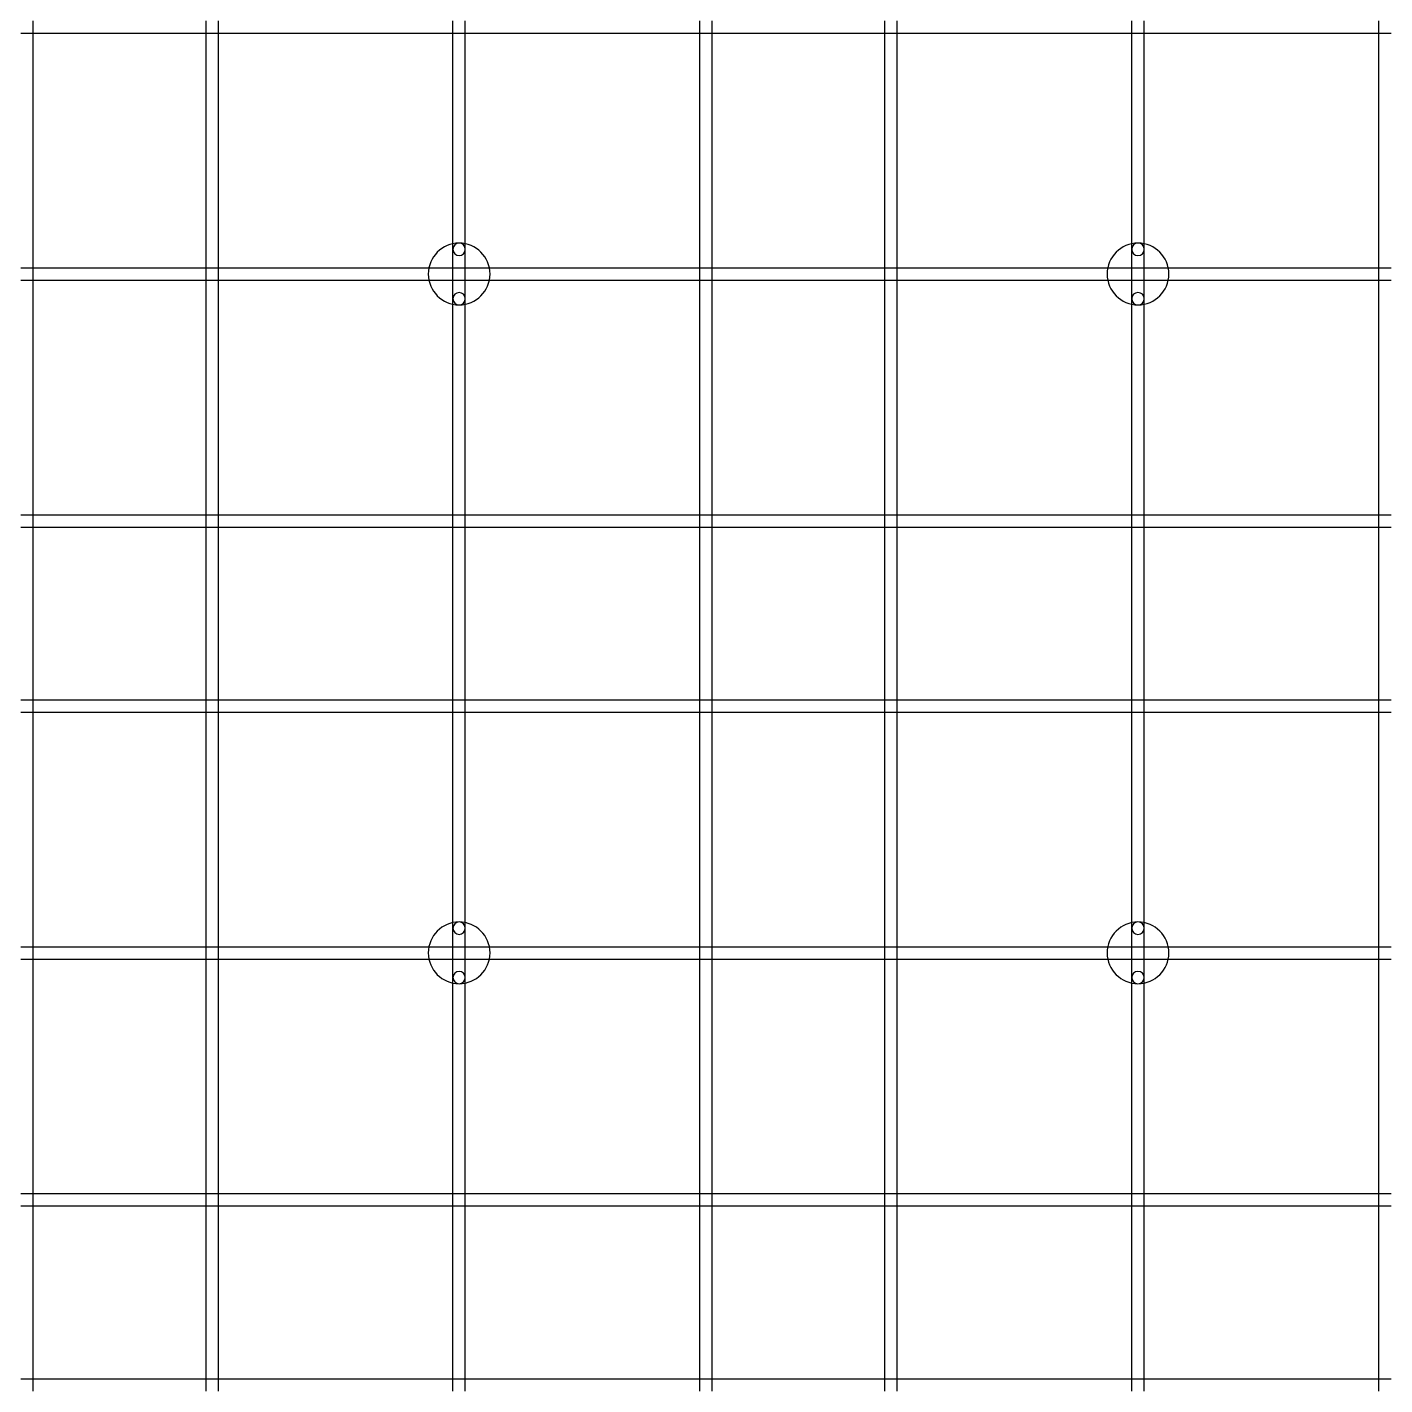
# Model space of a CAD drawing. Header units: millimetres. Extents: x 0 to 500, y 0 to 500.
# Drawn here: x 132.5 to 242.5, y 132.5 to 242.5 of the extents above; entities that cross this region are included whole.
import ezdxf

# ---------------------------------------------------------------- set-up
doc = ezdxf.new("R2010")
doc.units = ezdxf.units.MM
doc.layers.add('MDF_Model', color=7, linetype='CONTINUOUS')

msp = doc.modelspace()

# ---------------------------------------------------------------- linework, layer by layer
at = {"layer": 'MDF_Model'}
for p, q in [((133, 242, 1), (133, 243, 1)), ((133, 242, 1), (133, 243, 1)), ((147, 242, 1), (147, 243, 1)), ((147, 242, 1), (147, 243, 1)), ((148, 242, 1), (148, 243, 1)), ((148, 242, 1), (148, 243, 1)), ((167, 242, 1), (167, 243, 1)), ((167, 242, 1), (167, 243, 1)), ((168, 242, 1), (168, 243, 1)), ((168, 242, 1), (168, 243, 1)), ((187, 242, 1), (187, 243, 1)), ((187, 242, 1), (187, 243, 1)), ((188, 242, 1), (188, 243, 1)), ((188, 242, 1), (188, 243, 1)), ((202, 242, 1), (202, 243, 1)), ((202, 242, 1), (202, 243, 1)), ((203, 242, 1), (203, 243, 1)), ((203, 242, 1), (203, 243, 1)), ((222, 242, 1), (222, 243, 1)), ((222, 242, 1), (222, 243, 1)), ((223, 242, 1), (223, 243, 1)), ((223, 242, 1), (223, 243, 1)), ((242, 242, 1), (242, 243, 1)), ((242, 242, 1), (242, 243, 1)), ((132, 242, 1), (133, 242, 1)), ((132, 242, 1), (133, 242, 1)), ((133, 223, 1), (133, 242, 1)), ((133, 242, 1), (147, 242, 1)), ((133, 223, 1), (133, 242, 1)), ((133, 242), (133, 242, 1)), ((133, 223), (133, 242)), ((133, 242), (147, 242)), ((133, 242, 1), (147, 242, 1)), ((133, 242), (133, 242, 1)), ((133, 242), (147, 242)), ((133, 223), (133, 242)), ((147, 242, 1), (148, 242, 1)), ((147, 223, 1), (147, 242, 1)), ((147, 242, 1), (148, 242, 1)), ((147, 242), (147, 242, 1)), ((147, 223, 1), (147, 242, 1)), ((147, 242), (147, 242, 1)), ((147, 223), (147, 242)), ((147, 223), (147, 242)), ((148, 242), (167, 242)), ((148, 223), (148, 242)), ((148, 242), (167, 242)), ((148, 242, 1), (167, 242, 1)), ((148, 242), (148, 242, 1)), ((148, 242, 1), (167, 242, 1)), ((148, 223, 1), (148, 242, 1)), ((148, 242), (148, 242, 1)), ((148, 223), (148, 242)), ((148, 223, 1), (148, 242, 1)), ((167, 224.5, 1), (167, 242, 1)), ((167, 242, 1), (168, 242, 1)), ((167, 224.5, 1), (167, 242, 1)), ((167, 242), (167, 242, 1)), ((167, 224.5), (167, 242)), ((167, 242, 1), (168, 242, 1)), ((167, 224.5), (167, 242)), ((167, 242), (167, 242, 1)), ((168, 224.5, 1), (168, 242, 1)), ((168, 224.5, 1), (168, 242, 1)), ((168, 242), (168, 242, 1)), ((168, 224.5), (168, 242)), ((168, 242), (187, 242)), ((168, 224.5), (168, 242)), ((168, 242, 1), (187, 242, 1)), ((168, 242), (187, 242)), ((168, 242, 1), (187, 242, 1)), ((168, 242), (168, 242, 1)), ((187, 223), (187, 242)), ((187, 242), (187, 242, 1)), ((187, 223, 1), (187, 242, 1)), ((187, 242), (187, 242, 1)), ((187, 223), (187, 242)), ((187, 242, 1), (188, 242, 1)), ((187, 223, 1), (187, 242, 1)), ((187, 242, 1), (188, 242, 1)), ((188, 223, 1), (188, 242, 1)), ((188, 242, 1), (202, 242, 1)), ((188, 223, 1), (188, 242, 1)), ((188, 242), (188, 242, 1)), ((188, 223), (188, 242)), ((188, 242), (202, 242)), ((188, 242, 1), (202, 242, 1)), ((188, 242), (188, 242, 1)), ((188, 242), (202, 242)), ((188, 223), (188, 242)), ((202, 242, 1), (203, 242, 1)), ((202, 223, 1), (202, 242, 1)), ((202, 242, 1), (203, 242, 1)), ((202, 242), (202, 242, 1)), ((202, 223, 1), (202, 242, 1)), ((202, 242), (202, 242, 1)), ((202, 223), (202, 242)), ((202, 223), (202, 242)), ((203, 242), (222, 242)), ((203, 223), (203, 242)), ((203, 242), (222, 242)), ((203, 242, 1), (222, 242, 1)), ((203, 242), (203, 242, 1)), ((203, 242, 1), (222, 242, 1)), ((203, 223, 1), (203, 242, 1)), ((203, 242), (203, 242, 1)), ((203, 223), (203, 242)), ((203, 223, 1), (203, 242, 1)), ((222, 224.5, 1), (222, 242, 1)), ((222, 242, 1), (223, 242, 1)), ((222, 224.5, 1), (222, 242, 1)), ((222, 242), (222, 242, 1)), ((222, 224.5), (222, 242)), ((222, 242, 1), (223, 242, 1)), ((222, 224.5), (222, 242)), ((222, 242), (222, 242, 1)), ((223, 224.5, 1), (223, 242, 1)), ((223, 224.5, 1), (223, 242, 1)), ((223, 242), (223, 242, 1)), ((223, 224.5), (223, 242)), ((223, 242), (242, 242)), ((223, 224.5), (223, 242)), ((223, 242, 1), (242, 242, 1)), ((223, 242), (242, 242)), ((223, 242, 1), (242, 242, 1)), ((223, 242), (223, 242, 1)), ((242, 242, 1), (243, 242, 1)), ((242, 223), (242, 242)), ((242, 242), (242, 242, 1)), ((242, 223, 1), (242, 242, 1)), ((242, 242, 1), (243, 242, 1)), ((242, 223, 1), (242, 242, 1)), ((242, 242), (242, 242, 1)), ((242, 223), (242, 242)), ((167, 223, 1), (167, 224.5, 1)), ((167, 223, 1), (167, 224.5, 1)), ((167, 224.5), (167, 224.5, 1)), ((167, 223), (167, 224.5)), ((167, 224.5), (167, 224.5, 1)), ((167, 223), (167, 224.5)), ((167.5, 225, 3), (167.5, 225, 6)), ((167.5, 225, 3), (167.5, 225, 6)), ((168, 224.5, 1), (168, 224.5, 3)), ((168, 224.5, 1), (168, 224.5, 3)), ((168, 223, 1), (168, 224.5, 1)), ((168, 223, 1), (168, 224.5, 1)), ((168, 224.5), (168, 224.5, 1)), ((168, 223), (168, 224.5)), ((168, 224.5), (168, 224.5, 1)), ((168, 223), (168, 224.5)), ((222, 223, 1), (222, 224.5, 1)), ((222, 223, 1), (222, 224.5, 1)), ((222, 224.5), (222, 224.5, 1)), ((222, 223), (222, 224.5)), ((222, 224.5), (222, 224.5, 1)), ((222, 223), (222, 224.5)), ((222.5, 225, 3), (222.5, 225, 6)), ((222.5, 225, 3), (222.5, 225, 6)), ((223, 224.5, 1), (223, 224.5, 3)), ((223, 224.5, 1), (223, 224.5, 3)), ((223, 223, 1), (223, 224.5, 1)), ((223, 223, 1), (223, 224.5, 1)), ((223, 224.5), (223, 224.5, 1)), ((223, 223), (223, 224.5)), ((223, 224.5), (223, 224.5, 1)), ((223, 223), (223, 224.5)), ((132, 223, 1), (133, 223, 1)), ((132, 223, 1), (133, 223, 1)), ((133, 222, 1), (133, 223, 1)), ((133, 223, 1), (147, 223, 1)), ((133, 222, 1), (133, 223, 1)), ((133, 223), (133, 223, 1)), ((133, 223), (147, 223)), ((133, 223, 1), (147, 223, 1)), ((133, 223), (133, 223, 1)), ((133, 223), (147, 223)), ((147, 222, 1), (147, 223, 1)), ((147, 223, 1), (148, 223, 1)), ((147, 222, 1), (147, 223, 1)), ((147, 223, 1), (148, 223, 1)), ((147, 223), (147, 223, 1)), ((147, 223), (147, 223, 1)), ((148, 223, 1), (167, 223, 1)), ((148, 222, 1), (148, 223, 1)), ((148, 223), (167, 223)), ((148, 223), (167, 223)), ((148, 223, 1), (167, 223, 1)), ((148, 223), (148, 223, 1)), ((148, 222, 1), (148, 223, 1)), ((148, 223), (148, 223, 1)), ((167, 223, 1), (168, 223, 1)), ((167, 222, 1), (167, 223, 1)), ((167, 223, 1), (168, 223, 1)), ((167, 223), (167, 223, 1)), ((167, 222, 1), (167, 223, 1)), ((167, 223), (167, 223, 1)), ((168, 222, 1), (168, 223, 1)), ((168, 223), (168, 223, 1)), ((168, 223, 1), (187, 223, 1)), ((168, 222, 1), (168, 223, 1)), ((168, 223), (187, 223)), ((168, 223), (187, 223)), ((168, 223, 1), (187, 223, 1)), ((168, 223), (168, 223, 1)), ((170, 222.5, 3), (170, 222.5, 6)), ((170, 222.5, 3), (170, 222.5, 6)), ((187, 222, 1), (187, 223, 1)), ((187, 223), (187, 223, 1)), ((187, 222, 1), (187, 223, 1)), ((187, 223, 1), (188, 223, 1)), ((187, 223), (187, 223, 1)), ((187, 223, 1), (188, 223, 1)), ((188, 222, 1), (188, 223, 1)), ((188, 223, 1), (202, 223, 1)), ((188, 222, 1), (188, 223, 1)), ((188, 223), (188, 223, 1)), ((188, 223), (202, 223)), ((188, 223, 1), (202, 223, 1)), ((188, 223), (188, 223, 1)), ((188, 223), (202, 223)), ((202, 222, 1), (202, 223, 1)), ((202, 223, 1), (203, 223, 1)), ((202, 222, 1), (202, 223, 1)), ((202, 223, 1), (203, 223, 1)), ((202, 223), (202, 223, 1)), ((202, 223), (202, 223, 1)), ((203, 223, 1), (222, 223, 1)), ((203, 222, 1), (203, 223, 1)), ((203, 223), (222, 223)), ((203, 223), (222, 223)), ((203, 223, 1), (222, 223, 1)), ((203, 223), (203, 223, 1)), ((203, 222, 1), (203, 223, 1)), ((203, 223), (203, 223, 1)), ((222, 223, 1), (223, 223, 1)), ((222, 222, 1), (222, 223, 1)), ((222, 223, 1), (223, 223, 1)), ((222, 223), (222, 223, 1)), ((222, 222, 1), (222, 223, 1)), ((222, 223), (222, 223, 1)), ((223, 222, 1), (223, 223, 1)), ((223, 223), (223, 223, 1)), ((223, 223, 1), (242, 223, 1)), ((223, 222, 1), (223, 223, 1)), ((223, 223), (242, 223)), ((223, 223), (242, 223)), ((223, 223, 1), (242, 223, 1)), ((223, 223), (223, 223, 1)), ((225, 222.5, 3), (225, 222.5, 6)), ((225, 222.5, 3), (225, 222.5, 6)), ((242, 222, 1), (242, 223, 1)), ((242, 223), (242, 223, 1)), ((242, 223, 1), (243, 223, 1)), ((242, 222, 1), (242, 223, 1)), ((242, 223, 1), (243, 223, 1)), ((242, 223), (242, 223, 1)), ((132, 222, 1), (133, 222, 1)), ((132, 222, 1), (133, 222, 1)), ((133, 203, 1), (133, 222, 1)), ((133, 222, 1), (147, 222, 1)), ((133, 203, 1), (133, 222, 1)), ((133, 222), (133, 222, 1)), ((133, 203), (133, 222)), ((133, 222), (147, 222)), ((133, 222, 1), (147, 222, 1)), ((133, 222), (133, 222, 1)), ((133, 222), (147, 222)), ((133, 203), (133, 222)), ((147, 222, 1), (148, 222, 1)), ((147, 203, 1), (147, 222, 1)), ((147, 222, 1), (148, 222, 1)), ((147, 222), (147, 222, 1)), ((147, 203, 1), (147, 222, 1)), ((147, 222), (147, 222, 1)), ((147, 203), (147, 222)), ((147, 203), (147, 222)), ((148, 222), (167, 222)), ((148, 203), (148, 222)), ((148, 222), (167, 222)), ((148, 222, 1), (167, 222, 1)), ((148, 222), (148, 222, 1)), ((148, 222, 1), (167, 222, 1)), ((148, 203, 1), (148, 222, 1)), ((148, 222), (148, 222, 1)), ((148, 203), (148, 222)), ((148, 203, 1), (148, 222, 1)), ((167, 220.5, 1), (167, 222, 1)), ((167, 222, 1), (168, 222, 1)), ((167, 220.5, 1), (167, 222, 1)), ((167, 222), (167, 222, 1)), ((167, 220.5), (167, 222)), ((167, 222, 1), (168, 222, 1)), ((167, 220.5), (167, 222)), ((167, 222), (167, 222, 1)), ((168, 220.5, 1), (168, 222, 1)), ((168, 220.5, 1), (168, 222, 1)), ((168, 222), (168, 222, 1)), ((168, 220.5), (168, 222)), ((168, 222), (187, 222)), ((168, 220.5), (168, 222)), ((168, 222, 1), (187, 222, 1)), ((168, 222), (187, 222)), ((168, 222, 1), (187, 222, 1)), ((168, 222), (168, 222, 1)), ((187, 203), (187, 222)), ((187, 222), (187, 222, 1)), ((187, 203, 1), (187, 222, 1)), ((187, 222), (187, 222, 1)), ((187, 203), (187, 222)), ((187, 222, 1), (188, 222, 1)), ((187, 203, 1), (187, 222, 1)), ((187, 222, 1), (188, 222, 1)), ((188, 203, 1), (188, 222, 1)), ((188, 222, 1), (202, 222, 1)), ((188, 203, 1), (188, 222, 1)), ((188, 222), (188, 222, 1)), ((188, 203), (188, 222)), ((188, 222), (202, 222)), ((188, 222, 1), (202, 222, 1)), ((188, 222), (188, 222, 1)), ((188, 222), (202, 222)), ((188, 203), (188, 222)), ((202, 222, 1), (203, 222, 1)), ((202, 203, 1), (202, 222, 1)), ((202, 222, 1), (203, 222, 1)), ((202, 222), (202, 222, 1)), ((202, 203, 1), (202, 222, 1)), ((202, 222), (202, 222, 1)), ((202, 203), (202, 222)), ((202, 203), (202, 222)), ((203, 222), (222, 222)), ((203, 203), (203, 222)), ((203, 222), (222, 222)), ((203, 222, 1), (222, 222, 1)), ((203, 222), (203, 222, 1)), ((203, 222, 1), (222, 222, 1)), ((203, 203, 1), (203, 222, 1)), ((203, 222), (203, 222, 1)), ((203, 203), (203, 222)), ((203, 203, 1), (203, 222, 1)), ((222, 220.5, 1), (222, 222, 1)), ((222, 222, 1), (223, 222, 1)), ((222, 220.5, 1), (222, 222, 1)), ((222, 222), (222, 222, 1)), ((222, 220.5), (222, 222)), ((222, 222, 1), (223, 222, 1)), ((222, 220.5), (222, 222)), ((222, 222), (222, 222, 1)), ((223, 220.5, 1), (223, 222, 1)), ((223, 220.5, 1), (223, 222, 1)), ((223, 222), (223, 222, 1)), ((223, 220.5), (223, 222)), ((223, 222), (242, 222)), ((223, 220.5), (223, 222)), ((223, 222, 1), (242, 222, 1)), ((223, 222), (242, 222)), ((223, 222, 1), (242, 222, 1)), ((223, 222), (223, 222, 1)), ((242, 203), (242, 222)), ((242, 222), (242, 222, 1)), ((242, 203, 1), (242, 222, 1)), ((242, 222), (242, 222, 1)), ((242, 203), (242, 222)), ((242, 222, 1), (243, 222, 1)), ((242, 203, 1), (242, 222, 1)), ((242, 222, 1), (243, 222, 1)), ((167, 203, 1), (167, 220.5, 1)), ((167, 203, 1), (167, 220.5, 1)), ((167, 220.5), (167, 220.5, 1)), ((167, 203), (167, 220.5)), ((167, 220.5), (167, 220.5, 1)), ((167, 203), (167, 220.5)), ((168, 220.5, 1), (168, 220.5, 3)), ((168, 220.5, 1), (168, 220.5, 3)), ((168, 203, 1), (168, 220.5, 1)), ((168, 203, 1), (168, 220.5, 1)), ((168, 220.5), (168, 220.5, 1)), ((168, 203), (168, 220.5)), ((168, 220.5), (168, 220.5, 1)), ((168, 203), (168, 220.5)), ((222, 203, 1), (222, 220.5, 1)), ((222, 203, 1), (222, 220.5, 1)), ((222, 220.5), (222, 220.5, 1)), ((222, 203), (222, 220.5)), ((222, 220.5), (222, 220.5, 1)), ((222, 203), (222, 220.5)), ((223, 220.5, 1), (223, 220.5, 3)), ((223, 220.5, 1), (223, 220.5, 3)), ((223, 203, 1), (223, 220.5, 1)), ((223, 203, 1), (223, 220.5, 1)), ((223, 220.5), (223, 220.5, 1)), ((223, 203), (223, 220.5)), ((223, 220.5), (223, 220.5, 1)), ((223, 203), (223, 220.5)), ((167.5, 220, 3), (167.5, 220, 6)), ((167.5, 220, 3), (167.5, 220, 6)), ((222.5, 220, 3), (222.5, 220, 6)), ((222.5, 220, 3), (222.5, 220, 6)), ((132, 203, 1), (133, 203, 1)), ((132, 203, 1), (133, 203, 1)), ((133, 202, 1), (133, 203, 1)), ((133, 203, 1), (147, 203, 1)), ((133, 202, 1), (133, 203, 1)), ((133, 203), (133, 203, 1)), ((133, 203), (147, 203)), ((133, 203, 1), (147, 203, 1)), ((133, 203), (133, 203, 1)), ((133, 203), (147, 203)), ((147, 202, 1), (147, 203, 1)), ((147, 203, 1), (148, 203, 1)), ((147, 202, 1), (147, 203, 1)), ((147, 203, 1), (148, 203, 1)), ((147, 203), (147, 203, 1)), ((147, 203), (147, 203, 1)), ((148, 203), (167, 203)), ((148, 203), (167, 203)), ((148, 203, 1), (167, 203, 1)), ((148, 203), (148, 203, 1)), ((148, 203, 1), (167, 203, 1)), ((148, 202, 1), (148, 203, 1)), ((148, 203), (148, 203, 1)), ((148, 202, 1), (148, 203, 1)), ((167, 203, 1), (168, 203, 1)), ((167, 203), (167, 203, 1)), ((167, 202, 1), (167, 203, 1)), ((167, 203, 1), (168, 203, 1)), ((167, 203), (167, 203, 1)), ((167, 202, 1), (167, 203, 1)), ((168, 203), (168, 203, 1)), ((168, 202, 1), (168, 203, 1)), ((168, 203), (187, 203)), ((168, 203), (187, 203)), ((168, 203, 1), (187, 203, 1)), ((168, 203), (168, 203, 1)), ((168, 203, 1), (187, 203, 1)), ((168, 202, 1), (168, 203, 1)), ((187, 203), (187, 203, 1)), ((187, 202, 1), (187, 203, 1)), ((187, 203), (187, 203, 1)), ((187, 202, 1), (187, 203, 1)), ((187, 203, 1), (188, 203, 1)), ((187, 203, 1), (188, 203, 1)), ((188, 202, 1), (188, 203, 1)), ((188, 203, 1), (202, 203, 1)), ((188, 202, 1), (188, 203, 1)), ((188, 203), (188, 203, 1)), ((188, 203), (202, 203)), ((188, 203, 1), (202, 203, 1)), ((188, 203), (188, 203, 1)), ((188, 203), (202, 203)), ((202, 202, 1), (202, 203, 1)), ((202, 203, 1), (203, 203, 1)), ((202, 202, 1), (202, 203, 1)), ((202, 203, 1), (203, 203, 1)), ((202, 203), (202, 203, 1)), ((202, 203), (202, 203, 1)), ((203, 203), (222, 203)), ((203, 203), (222, 203)), ((203, 203, 1), (222, 203, 1)), ((203, 203), (203, 203, 1)), ((203, 203, 1), (222, 203, 1)), ((203, 202, 1), (203, 203, 1)), ((203, 203), (203, 203, 1)), ((203, 202, 1), (203, 203, 1)), ((222, 203, 1), (223, 203, 1)), ((222, 203), (222, 203, 1)), ((222, 202, 1), (222, 203, 1)), ((222, 203, 1), (223, 203, 1)), ((222, 203), (222, 203, 1)), ((222, 202, 1), (222, 203, 1)), ((223, 203), (223, 203, 1)), ((223, 202, 1), (223, 203, 1)), ((223, 203), (242, 203)), ((223, 203), (242, 203)), ((223, 203, 1), (242, 203, 1)), ((223, 203), (223, 203, 1)), ((223, 203, 1), (242, 203, 1)), ((223, 202, 1), (223, 203, 1)), ((242, 203), (242, 203, 1)), ((242, 202, 1), (242, 203, 1)), ((242, 203), (242, 203, 1)), ((242, 202, 1), (242, 203, 1)), ((242, 203, 1), (243, 203, 1)), ((242, 203, 1), (243, 203, 1)), ((132, 202, 1), (133, 202, 1)), ((132, 202, 1), (133, 202, 1)), ((133, 188, 1), (133, 202, 1)), ((133, 202, 1), (147, 202, 1)), ((133, 188, 1), (133, 202, 1)), ((133, 202), (133, 202, 1)), ((133, 188), (133, 202)), ((133, 202), (147, 202)), ((133, 202, 1), (147, 202, 1)), ((133, 202), (133, 202, 1)), ((133, 202), (147, 202)), ((133, 188), (133, 202)), ((147, 202, 1), (148, 202, 1)), ((147, 188, 1), (147, 202, 1)), ((147, 202, 1), (148, 202, 1)), ((147, 202), (147, 202, 1)), ((147, 188, 1), (147, 202, 1)), ((147, 202), (147, 202, 1)), ((147, 188), (147, 202)), ((147, 188), (147, 202)), ((148, 202, 1), (167, 202, 1)), ((148, 202), (167, 202)), ((148, 202, 1), (167, 202, 1)), ((148, 202), (148, 202, 1)), ((148, 202), (167, 202)), ((148, 188), (148, 202)), ((148, 188, 1), (148, 202, 1)), ((148, 202), (148, 202, 1)), ((148, 188), (148, 202)), ((148, 188, 1), (148, 202, 1)), ((167, 202, 1), (168, 202, 1)), ((167, 188, 1), (167, 202, 1)), ((167, 202, 1), (168, 202, 1)), ((167, 188, 1), (167, 202, 1)), ((167, 202), (167, 202, 1)), ((167, 188), (167, 202)), ((167, 202), (167, 202, 1)), ((167, 188), (167, 202)), ((168, 188, 1), (168, 202, 1)), ((168, 202, 1), (187, 202, 1)), ((168, 188, 1), (168, 202, 1)), ((168, 202), (168, 202, 1)), ((168, 188), (168, 202)), ((168, 202), (187, 202)), ((168, 202, 1), (187, 202, 1)), ((168, 202), (168, 202, 1)), ((168, 188), (168, 202)), ((168, 202), (187, 202)), ((187, 202, 1), (188, 202, 1)), ((187, 202), (187, 202, 1)), ((187, 188), (187, 202)), ((187, 188, 1), (187, 202, 1)), ((187, 202), (187, 202, 1)), ((187, 188), (187, 202)), ((187, 188, 1), (187, 202, 1)), ((187, 202, 1), (188, 202, 1)), ((188, 188, 1), (188, 202, 1)), ((188, 202, 1), (202, 202, 1)), ((188, 188, 1), (188, 202, 1)), ((188, 202), (188, 202, 1)), ((188, 188), (188, 202)), ((188, 202), (202, 202)), ((188, 202, 1), (202, 202, 1)), ((188, 202), (188, 202, 1)), ((188, 202), (202, 202)), ((188, 188), (188, 202)), ((202, 202, 1), (203, 202, 1)), ((202, 188, 1), (202, 202, 1)), ((202, 202, 1), (203, 202, 1)), ((202, 188, 1), (202, 202, 1)), ((202, 202), (202, 202, 1)), ((202, 188), (202, 202)), ((202, 202), (202, 202, 1)), ((202, 188), (202, 202)), ((203, 202, 1), (222, 202, 1)), ((203, 202), (222, 202)), ((203, 202, 1), (222, 202, 1)), ((203, 202), (203, 202, 1)), ((203, 202), (222, 202)), ((203, 188), (203, 202)), ((203, 188, 1), (203, 202, 1)), ((203, 202), (203, 202, 1)), ((203, 188), (203, 202)), ((203, 188, 1), (203, 202, 1)), ((222, 202, 1), (223, 202, 1)), ((222, 188, 1), (222, 202, 1)), ((222, 202, 1), (223, 202, 1)), ((222, 188, 1), (222, 202, 1)), ((222, 202), (222, 202, 1)), ((222, 188), (222, 202)), ((222, 202), (222, 202, 1)), ((222, 188), (222, 202)), ((223, 188, 1), (223, 202, 1)), ((223, 202, 1), (242, 202, 1)), ((223, 188, 1), (223, 202, 1)), ((223, 202), (223, 202, 1)), ((223, 188), (223, 202)), ((223, 202), (242, 202)), ((223, 202, 1), (242, 202, 1)), ((223, 202), (223, 202, 1)), ((223, 188), (223, 202)), ((223, 202), (242, 202)), ((242, 202, 1), (243, 202, 1)), ((242, 202), (242, 202, 1)), ((242, 188), (242, 202)), ((242, 188, 1), (242, 202, 1)), ((242, 202), (242, 202, 1)), ((242, 188), (242, 202)), ((242, 188, 1), (242, 202, 1)), ((242, 202, 1), (243, 202, 1)), ((132, 188, 1), (133, 188, 1)), ((132, 188, 1), (133, 188, 1)), ((132, 187, 1), (133, 187, 1)), ((132, 187, 1), (133, 187, 1)), ((133, 187, 1), (133, 188, 1)), ((133, 188, 1), (147, 188, 1)), ((133, 187, 1), (133, 188, 1)), ((133, 188), (133, 188, 1)), ((133, 188), (147, 188)), ((133, 188, 1), (147, 188, 1)), ((133, 188), (133, 188, 1)), ((133, 188), (147, 188)), ((133, 168, 1), (133, 187, 1)), ((133, 187, 1), (147, 187, 1)), ((133, 168, 1), (133, 187, 1)), ((133, 187), (133, 187, 1)), ((133, 168), (133, 187)), ((133, 187), (147, 187)), ((133, 187, 1), (147, 187, 1)), ((133, 187), (133, 187, 1)), ((133, 187), (147, 187)), ((133, 168), (133, 187)), ((147, 187, 1), (147, 188, 1)), ((147, 188, 1), (148, 188, 1)), ((147, 187, 1), (147, 188, 1)), ((147, 188, 1), (148, 188, 1)), ((147, 188), (147, 188, 1)), ((147, 188), (147, 188, 1)), ((147, 187, 1), (148, 187, 1)), ((147, 168, 1), (147, 187, 1)), ((147, 187, 1), (148, 187, 1)), ((147, 187), (147, 187, 1)), ((147, 168, 1), (147, 187, 1)), ((147, 187), (147, 187, 1)), ((147, 168), (147, 187)), ((147, 168), (147, 187)), ((148, 188, 1), (167, 188, 1)), ((148, 187, 1), (148, 188, 1)), ((148, 188), (167, 188)), ((148, 188, 1), (167, 188, 1)), ((148, 188), (148, 188, 1)), ((148, 187, 1), (148, 188, 1)), ((148, 188), (167, 188)), ((148, 188), (148, 188, 1)), ((148, 187), (167, 187)), ((148, 168), (148, 187)), ((148, 187), (167, 187)), ((148, 187, 1), (167, 187, 1)), ((148, 187), (148, 187, 1)), ((148, 187, 1), (167, 187, 1)), ((148, 168, 1), (148, 187, 1)), ((148, 187), (148, 187, 1)), ((148, 168), (148, 187)), ((148, 168, 1), (148, 187, 1)), ((167, 187, 1), (167, 188, 1)), ((167, 188, 1), (168, 188, 1)), ((167, 187, 1), (167, 188, 1)), ((167, 188, 1), (168, 188, 1)), ((167, 188), (167, 188, 1)), ((167, 188), (167, 188, 1)), ((167, 169.5, 1), (167, 187, 1)), ((167, 187, 1), (168, 187, 1)), ((167, 169.5, 1), (167, 187, 1)), ((167, 187), (167, 187, 1)), ((167, 169.5), (167, 187)), ((167, 187, 1), (168, 187, 1)), ((167, 169.5), (167, 187)), ((167, 187), (167, 187, 1)), ((168, 187, 1), (168, 188, 1)), ((168, 188, 1), (187, 188, 1)), ((168, 187, 1), (168, 188, 1)), ((168, 188), (168, 188, 1)), ((168, 188), (187, 188)), ((168, 188, 1), (187, 188, 1)), ((168, 188), (168, 188, 1)), ((168, 188), (187, 188)), ((168, 169.5, 1), (168, 187, 1)), ((168, 169.5, 1), (168, 187, 1)), ((168, 187), (168, 187, 1)), ((168, 169.5), (168, 187)), ((168, 187), (187, 187)), ((168, 169.5), (168, 187)), ((168, 187, 1), (187, 187, 1)), ((168, 187), (187, 187)), ((168, 187, 1), (187, 187, 1)), ((168, 187), (168, 187, 1)), ((187, 187, 1), (187, 188, 1)), ((187, 188), (187, 188, 1)), ((187, 187, 1), (187, 188, 1)), ((187, 188, 1), (188, 188, 1)), ((187, 188), (187, 188, 1)), ((187, 188, 1), (188, 188, 1)), ((187, 168), (187, 187)), ((187, 187), (187, 187, 1)), ((187, 168, 1), (187, 187, 1)), ((187, 187), (187, 187, 1)), ((187, 168), (187, 187)), ((187, 187, 1), (188, 187, 1)), ((187, 168, 1), (187, 187, 1)), ((187, 187, 1), (188, 187, 1)), ((188, 187, 1), (188, 188, 1)), ((188, 188, 1), (202, 188, 1)), ((188, 187, 1), (188, 188, 1)), ((188, 188), (188, 188, 1)), ((188, 188), (202, 188)), ((188, 188, 1), (202, 188, 1)), ((188, 188), (188, 188, 1)), ((188, 188), (202, 188)), ((188, 168, 1), (188, 187, 1)), ((188, 187, 1), (202, 187, 1)), ((188, 168, 1), (188, 187, 1)), ((188, 187), (188, 187, 1)), ((188, 168), (188, 187)), ((188, 187), (202, 187)), ((188, 187, 1), (202, 187, 1)), ((188, 187), (188, 187, 1)), ((188, 187), (202, 187)), ((188, 168), (188, 187)), ((202, 187, 1), (202, 188, 1)), ((202, 188, 1), (203, 188, 1)), ((202, 187, 1), (202, 188, 1)), ((202, 188, 1), (203, 188, 1)), ((202, 188), (202, 188, 1)), ((202, 188), (202, 188, 1)), ((202, 187, 1), (203, 187, 1)), ((202, 168, 1), (202, 187, 1)), ((202, 187, 1), (203, 187, 1)), ((202, 187), (202, 187, 1)), ((202, 168, 1), (202, 187, 1)), ((202, 187), (202, 187, 1)), ((202, 168), (202, 187)), ((202, 168), (202, 187)), ((203, 188, 1), (222, 188, 1)), ((203, 187, 1), (203, 188, 1)), ((203, 188), (222, 188)), ((203, 188, 1), (222, 188, 1)), ((203, 188), (203, 188, 1)), ((203, 187, 1), (203, 188, 1)), ((203, 188), (222, 188)), ((203, 188), (203, 188, 1)), ((203, 187), (222, 187)), ((203, 168), (203, 187)), ((203, 187), (222, 187)), ((203, 187, 1), (222, 187, 1)), ((203, 187), (203, 187, 1)), ((203, 187, 1), (222, 187, 1)), ((203, 168, 1), (203, 187, 1)), ((203, 187), (203, 187, 1)), ((203, 168), (203, 187)), ((203, 168, 1), (203, 187, 1)), ((222, 187, 1), (222, 188, 1)), ((222, 188, 1), (223, 188, 1)), ((222, 187, 1), (222, 188, 1)), ((222, 188, 1), (223, 188, 1)), ((222, 188), (222, 188, 1)), ((222, 188), (222, 188, 1)), ((222, 169.5, 1), (222, 187, 1)), ((222, 187, 1), (223, 187, 1)), ((222, 169.5, 1), (222, 187, 1)), ((222, 187), (222, 187, 1)), ((222, 169.5), (222, 187)), ((222, 187, 1), (223, 187, 1)), ((222, 169.5), (222, 187)), ((222, 187), (222, 187, 1)), ((223, 187, 1), (223, 188, 1)), ((223, 188, 1), (242, 188, 1)), ((223, 187, 1), (223, 188, 1)), ((223, 188), (223, 188, 1)), ((223, 188), (242, 188)), ((223, 188, 1), (242, 188, 1)), ((223, 188), (223, 188, 1)), ((223, 188), (242, 188)), ((223, 169.5, 1), (223, 187, 1)), ((223, 169.5, 1), (223, 187, 1)), ((223, 187), (223, 187, 1)), ((223, 169.5), (223, 187)), ((223, 187), (242, 187)), ((223, 169.5), (223, 187)), ((223, 187, 1), (242, 187, 1)), ((223, 187), (242, 187)), ((223, 187, 1), (242, 187, 1)), ((223, 187), (223, 187, 1)), ((242, 187, 1), (242, 188, 1)), ((242, 188), (242, 188, 1)), ((242, 187, 1), (242, 188, 1)), ((242, 188, 1), (243, 188, 1)), ((242, 188), (242, 188, 1)), ((242, 188, 1), (243, 188, 1)), ((242, 168), (242, 187)), ((242, 187), (242, 187, 1)), ((242, 168, 1), (242, 187, 1)), ((242, 187), (242, 187, 1)), ((242, 168), (242, 187)), ((242, 187, 1), (243, 187, 1)), ((242, 168, 1), (242, 187, 1)), ((242, 187, 1), (243, 187, 1)), ((167, 168, 1), (167, 169.5, 1)), ((167, 168, 1), (167, 169.5, 1)), ((167, 169.5), (167, 169.5, 1)), ((167, 168), (167, 169.5)), ((167, 169.5), (167, 169.5, 1)), ((167, 168), (167, 169.5)), ((167.5, 170, 3), (167.5, 170, 6)), ((167.5, 170, 3), (167.5, 170, 6)), ((168, 169.5, 1), (168, 169.5, 3)), ((168, 169.5, 1), (168, 169.5, 3)), ((168, 168, 1), (168, 169.5, 1)), ((168, 168, 1), (168, 169.5, 1)), ((168, 169.5), (168, 169.5, 1)), ((168, 168), (168, 169.5)), ((168, 169.5), (168, 169.5, 1)), ((168, 168), (168, 169.5)), ((222, 168, 1), (222, 169.5, 1)), ((222, 168, 1), (222, 169.5, 1)), ((222, 169.5), (222, 169.5, 1)), ((222, 168), (222, 169.5)), ((222, 169.5), (222, 169.5, 1)), ((222, 168), (222, 169.5)), ((222.5, 170, 3), (222.5, 170, 6)), ((222.5, 170, 3), (222.5, 170, 6)), ((223, 169.5, 1), (223, 169.5, 3)), ((223, 169.5, 1), (223, 169.5, 3)), ((223, 168, 1), (223, 169.5, 1)), ((223, 168, 1), (223, 169.5, 1)), ((223, 169.5), (223, 169.5, 1)), ((223, 168), (223, 169.5)), ((223, 169.5), (223, 169.5, 1)), ((223, 168), (223, 169.5)), ((132, 168, 1), (133, 168, 1)), ((132, 168, 1), (133, 168, 1)), ((133, 167, 1), (133, 168, 1)), ((133, 168, 1), (147, 168, 1)), ((133, 167, 1), (133, 168, 1)), ((133, 168), (133, 168, 1)), ((133, 168), (147, 168)), ((133, 168, 1), (147, 168, 1)), ((133, 168), (133, 168, 1)), ((133, 168), (147, 168)), ((147, 167, 1), (147, 168, 1)), ((147, 168, 1), (148, 168, 1)), ((147, 167, 1), (147, 168, 1)), ((147, 168, 1), (148, 168, 1)), ((147, 168), (147, 168, 1)), ((147, 168), (147, 168, 1)), ((148, 168, 1), (167, 168, 1)), ((148, 167, 1), (148, 168, 1)), ((148, 168), (167, 168)), ((148, 168), (167, 168)), ((148, 168, 1), (167, 168, 1)), ((148, 168), (148, 168, 1)), ((148, 167, 1), (148, 168, 1)), ((148, 168), (148, 168, 1)), ((167, 168, 1), (168, 168, 1)), ((167, 167, 1), (167, 168, 1)), ((167, 168, 1), (168, 168, 1)), ((167, 168), (167, 168, 1)), ((167, 167, 1), (167, 168, 1)), ((167, 168), (167, 168, 1)), ((168, 167, 1), (168, 168, 1)), ((168, 168), (168, 168, 1)), ((168, 168, 1), (187, 168, 1)), ((168, 167, 1), (168, 168, 1)), ((168, 168), (187, 168)), ((168, 168), (187, 168)), ((168, 168, 1), (187, 168, 1)), ((168, 168), (168, 168, 1)), ((170, 167.5, 3), (170, 167.5, 6)), ((170, 167.5, 3), (170, 167.5, 6)), ((187, 167, 1), (187, 168, 1)), ((187, 168), (187, 168, 1)), ((187, 167, 1), (187, 168, 1)), ((187, 168, 1), (188, 168, 1)), ((187, 168), (187, 168, 1)), ((187, 168, 1), (188, 168, 1)), ((188, 167, 1), (188, 168, 1)), ((188, 168, 1), (202, 168, 1)), ((188, 167, 1), (188, 168, 1)), ((188, 168), (188, 168, 1)), ((188, 168), (202, 168)), ((188, 168, 1), (202, 168, 1)), ((188, 168), (188, 168, 1)), ((188, 168), (202, 168)), ((202, 167, 1), (202, 168, 1)), ((202, 168, 1), (203, 168, 1)), ((202, 167, 1), (202, 168, 1)), ((202, 168, 1), (203, 168, 1)), ((202, 168), (202, 168, 1)), ((202, 168), (202, 168, 1)), ((203, 168, 1), (222, 168, 1)), ((203, 167, 1), (203, 168, 1)), ((203, 168), (222, 168)), ((203, 168), (222, 168)), ((203, 168, 1), (222, 168, 1)), ((203, 168), (203, 168, 1)), ((203, 167, 1), (203, 168, 1)), ((203, 168), (203, 168, 1)), ((222, 168, 1), (223, 168, 1)), ((222, 167, 1), (222, 168, 1)), ((222, 168, 1), (223, 168, 1)), ((222, 168), (222, 168, 1)), ((222, 167, 1), (222, 168, 1)), ((222, 168), (222, 168, 1)), ((223, 167, 1), (223, 168, 1)), ((223, 168), (223, 168, 1)), ((223, 168, 1), (242, 168, 1)), ((223, 167, 1), (223, 168, 1)), ((223, 168), (242, 168)), ((223, 168), (242, 168)), ((223, 168, 1), (242, 168, 1)), ((223, 168), (223, 168, 1)), ((225, 167.5, 3), (225, 167.5, 6)), ((225, 167.5, 3), (225, 167.5, 6)), ((242, 167, 1), (242, 168, 1)), ((242, 168), (242, 168, 1)), ((242, 167, 1), (242, 168, 1)), ((242, 168, 1), (243, 168, 1)), ((242, 168), (242, 168, 1)), ((242, 168, 1), (243, 168, 1)), ((132, 167, 1), (133, 167, 1)), ((132, 167, 1), (133, 167, 1)), ((133, 148, 1), (133, 167, 1)), ((133, 167, 1), (147, 167, 1)), ((133, 148, 1), (133, 167, 1)), ((133, 167), (133, 167, 1)), ((133, 148), (133, 167)), ((133, 167), (147, 167)), ((133, 167, 1), (147, 167, 1)), ((133, 167), (133, 167, 1)), ((133, 167), (147, 167)), ((133, 148), (133, 167)), ((147, 167, 1), (148, 167, 1)), ((147, 148, 1), (147, 167, 1)), ((147, 167, 1), (148, 167, 1)), ((147, 167), (147, 167, 1)), ((147, 148, 1), (147, 167, 1)), ((147, 167), (147, 167, 1)), ((147, 148), (147, 167)), ((147, 148), (147, 167)), ((148, 167), (167, 167)), ((148, 148), (148, 167)), ((148, 167), (167, 167)), ((148, 167, 1), (167, 167, 1)), ((148, 167), (148, 167, 1)), ((148, 167, 1), (167, 167, 1)), ((148, 148, 1), (148, 167, 1)), ((148, 167), (148, 167, 1)), ((148, 148), (148, 167)), ((148, 148, 1), (148, 167, 1)), ((167, 165.5, 1), (167, 167, 1)), ((167, 167, 1), (168, 167, 1)), ((167, 165.5, 1), (167, 167, 1)), ((167, 167), (167, 167, 1)), ((167, 165.5), (167, 167)), ((167, 167, 1), (168, 167, 1)), ((167, 165.5), (167, 167)), ((167, 167), (167, 167, 1)), ((168, 165.5, 1), (168, 167, 1)), ((168, 165.5, 1), (168, 167, 1)), ((168, 167), (168, 167, 1)), ((168, 165.5), (168, 167)), ((168, 167), (187, 167)), ((168, 165.5), (168, 167)), ((168, 167, 1), (187, 167, 1)), ((168, 167), (187, 167)), ((168, 167, 1), (187, 167, 1)), ((168, 167), (168, 167, 1)), ((187, 148), (187, 167)), ((187, 167), (187, 167, 1)), ((187, 148, 1), (187, 167, 1)), ((187, 167), (187, 167, 1)), ((187, 148), (187, 167)), ((187, 167, 1), (188, 167, 1)), ((187, 148, 1), (187, 167, 1)), ((187, 167, 1), (188, 167, 1)), ((188, 148, 1), (188, 167, 1)), ((188, 167, 1), (202, 167, 1)), ((188, 148, 1), (188, 167, 1)), ((188, 167), (188, 167, 1)), ((188, 148), (188, 167)), ((188, 167), (202, 167)), ((188, 167, 1), (202, 167, 1)), ((188, 167), (188, 167, 1)), ((188, 167), (202, 167)), ((188, 148), (188, 167)), ((202, 167, 1), (203, 167, 1)), ((202, 148, 1), (202, 167, 1)), ((202, 167, 1), (203, 167, 1)), ((202, 167), (202, 167, 1)), ((202, 148, 1), (202, 167, 1)), ((202, 167), (202, 167, 1)), ((202, 148), (202, 167)), ((202, 148), (202, 167)), ((203, 167), (222, 167)), ((203, 148), (203, 167)), ((203, 167), (222, 167)), ((203, 167, 1), (222, 167, 1)), ((203, 167), (203, 167, 1)), ((203, 167, 1), (222, 167, 1)), ((203, 148, 1), (203, 167, 1)), ((203, 167), (203, 167, 1)), ((203, 148), (203, 167)), ((203, 148, 1), (203, 167, 1)), ((222, 165.5, 1), (222, 167, 1)), ((222, 167, 1), (223, 167, 1)), ((222, 165.5, 1), (222, 167, 1)), ((222, 167), (222, 167, 1)), ((222, 165.5), (222, 167)), ((222, 167, 1), (223, 167, 1)), ((222, 165.5), (222, 167)), ((222, 167), (222, 167, 1)), ((223, 165.5, 1), (223, 167, 1)), ((223, 165.5, 1), (223, 167, 1)), ((223, 167), (223, 167, 1)), ((223, 165.5), (223, 167)), ((223, 167), (242, 167)), ((223, 165.5), (223, 167)), ((223, 167, 1), (242, 167, 1)), ((223, 167), (242, 167)), ((223, 167, 1), (242, 167, 1)), ((223, 167), (223, 167, 1)), ((242, 148), (242, 167)), ((242, 167), (242, 167, 1)), ((242, 148, 1), (242, 167, 1)), ((242, 167), (242, 167, 1)), ((242, 148), (242, 167)), ((242, 167, 1), (243, 167, 1)), ((242, 148, 1), (242, 167, 1)), ((242, 167, 1), (243, 167, 1)), ((167, 148, 1), (167, 165.5, 1)), ((167, 148, 1), (167, 165.5, 1)), ((167, 165.5), (167, 165.5, 1)), ((167, 148), (167, 165.5)), ((167, 165.5), (167, 165.5, 1)), ((167, 148), (167, 165.5)), ((167.5, 165, 3), (167.5, 165, 6)), ((167.5, 165, 3), (167.5, 165, 6)), ((168, 165.5, 1), (168, 165.5, 3)), ((168, 165.5, 1), (168, 165.5, 3)), ((168, 148, 1), (168, 165.5, 1)), ((168, 148, 1), (168, 165.5, 1)), ((168, 165.5), (168, 165.5, 1)), ((168, 148), (168, 165.5)), ((168, 165.5), (168, 165.5, 1)), ((168, 148), (168, 165.5)), ((222, 148, 1), (222, 165.5, 1)), ((222, 148, 1), (222, 165.5, 1)), ((222, 165.5), (222, 165.5, 1)), ((222, 148), (222, 165.5)), ((222, 165.5), (222, 165.5, 1)), ((222, 148), (222, 165.5)), ((222.5, 165, 3), (222.5, 165, 6)), ((222.5, 165, 3), (222.5, 165, 6)), ((223, 165.5, 1), (223, 165.5, 3)), ((223, 165.5, 1), (223, 165.5, 3)), ((223, 148, 1), (223, 165.5, 1)), ((223, 148, 1), (223, 165.5, 1)), ((223, 165.5), (223, 165.5, 1)), ((223, 148), (223, 165.5)), ((223, 165.5), (223, 165.5, 1)), ((223, 148), (223, 165.5)), ((132, 148, 1), (133, 148, 1)), ((132, 148, 1), (133, 148, 1)), ((133, 147, 1), (133, 148, 1)), ((133, 148, 1), (147, 148, 1)), ((133, 147, 1), (133, 148, 1)), ((133, 148), (133, 148, 1)), ((133, 148), (147, 148)), ((133, 148, 1), (147, 148, 1)), ((133, 148), (133, 148, 1)), ((133, 148), (147, 148)), ((147, 147, 1), (147, 148, 1)), ((147, 148, 1), (148, 148, 1)), ((147, 147, 1), (147, 148, 1)), ((147, 148, 1), (148, 148, 1)), ((147, 148), (147, 148, 1)), ((147, 148), (147, 148, 1)), ((148, 148), (167, 148)), ((148, 148), (167, 148)), ((148, 148, 1), (167, 148, 1)), ((148, 148), (148, 148, 1)), ((148, 148, 1), (167, 148, 1)), ((148, 147, 1), (148, 148, 1)), ((148, 148), (148, 148, 1)), ((148, 147, 1), (148, 148, 1)), ((167, 148, 1), (168, 148, 1)), ((167, 148), (167, 148, 1)), ((167, 147, 1), (167, 148, 1)), ((167, 148, 1), (168, 148, 1)), ((167, 148), (167, 148, 1)), ((167, 147, 1), (167, 148, 1)), ((168, 148), (168, 148, 1)), ((168, 147, 1), (168, 148, 1)), ((168, 148), (187, 148)), ((168, 148), (187, 148)), ((168, 148, 1), (187, 148, 1)), ((168, 148), (168, 148, 1)), ((168, 148, 1), (187, 148, 1)), ((168, 147, 1), (168, 148, 1)), ((187, 148), (187, 148, 1)), ((187, 147, 1), (187, 148, 1)), ((187, 148), (187, 148, 1)), ((187, 147, 1), (187, 148, 1)), ((187, 148, 1), (188, 148, 1)), ((187, 148, 1), (188, 148, 1)), ((188, 147, 1), (188, 148, 1)), ((188, 148, 1), (202, 148, 1)), ((188, 147, 1), (188, 148, 1)), ((188, 148), (188, 148, 1)), ((188, 148), (202, 148)), ((188, 148, 1), (202, 148, 1)), ((188, 148), (188, 148, 1)), ((188, 148), (202, 148)), ((202, 147, 1), (202, 148, 1)), ((202, 148, 1), (203, 148, 1)), ((202, 147, 1), (202, 148, 1)), ((202, 148, 1), (203, 148, 1)), ((202, 148), (202, 148, 1)), ((202, 148), (202, 148, 1)), ((203, 148), (222, 148)), ((203, 148), (222, 148)), ((203, 148, 1), (222, 148, 1)), ((203, 148), (203, 148, 1)), ((203, 148, 1), (222, 148, 1)), ((203, 147, 1), (203, 148, 1)), ((203, 148), (203, 148, 1)), ((203, 147, 1), (203, 148, 1)), ((222, 148, 1), (223, 148, 1)), ((222, 148), (222, 148, 1)), ((222, 147, 1), (222, 148, 1)), ((222, 148, 1), (223, 148, 1)), ((222, 148), (222, 148, 1)), ((222, 147, 1), (222, 148, 1)), ((223, 148), (223, 148, 1)), ((223, 147, 1), (223, 148, 1)), ((223, 148), (242, 148)), ((223, 148), (242, 148)), ((223, 148, 1), (242, 148, 1)), ((223, 148), (223, 148, 1)), ((223, 148, 1), (242, 148, 1)), ((223, 147, 1), (223, 148, 1)), ((242, 148), (242, 148, 1)), ((242, 147, 1), (242, 148, 1)), ((242, 148), (242, 148, 1)), ((242, 147, 1), (242, 148, 1)), ((242, 148, 1), (243, 148, 1)), ((242, 148, 1), (243, 148, 1)), ((132, 147, 1), (133, 147, 1)), ((132, 147, 1), (133, 147, 1)), ((133, 133, 1), (133, 147, 1)), ((133, 147, 1), (147, 147, 1)), ((133, 133, 1), (133, 147, 1)), ((133, 147), (133, 147, 1)), ((133, 133), (133, 147)), ((133, 147), (147, 147)), ((133, 147, 1), (147, 147, 1)), ((133, 147), (133, 147, 1)), ((133, 147), (147, 147)), ((133, 133), (133, 147)), ((147, 147, 1), (148, 147, 1)), ((147, 133, 1), (147, 147, 1)), ((147, 147, 1), (148, 147, 1)), ((147, 133, 1), (147, 147, 1)), ((147, 147), (147, 147, 1)), ((147, 133), (147, 147)), ((147, 147), (147, 147, 1)), ((147, 133), (147, 147)), ((148, 147, 1), (167, 147, 1)), ((148, 147), (167, 147)), ((148, 147, 1), (167, 147, 1)), ((148, 147), (148, 147, 1)), ((148, 147), (167, 147)), ((148, 133), (148, 147)), ((148, 133, 1), (148, 147, 1)), ((148, 147), (148, 147, 1)), ((148, 133), (148, 147)), ((148, 133, 1), (148, 147, 1)), ((167, 147, 1), (168, 147, 1)), ((167, 133, 1), (167, 147, 1)), ((167, 147, 1), (168, 147, 1)), ((167, 133, 1), (167, 147, 1)), ((167, 147), (167, 147, 1)), ((167, 133), (167, 147)), ((167, 147), (167, 147, 1)), ((167, 133), (167, 147)), ((168, 133, 1), (168, 147, 1)), ((168, 147, 1), (187, 147, 1)), ((168, 133, 1), (168, 147, 1)), ((168, 147), (168, 147, 1)), ((168, 133), (168, 147)), ((168, 147), (187, 147)), ((168, 147, 1), (187, 147, 1)), ((168, 147), (168, 147, 1)), ((168, 133), (168, 147)), ((168, 147), (187, 147)), ((187, 147, 1), (188, 147, 1)), ((187, 147), (187, 147, 1)), ((187, 133), (187, 147)), ((187, 133, 1), (187, 147, 1)), ((187, 147), (187, 147, 1)), ((187, 133), (187, 147)), ((187, 133, 1), (187, 147, 1)), ((187, 147, 1), (188, 147, 1)), ((188, 133, 1), (188, 147, 1)), ((188, 147, 1), (202, 147, 1)), ((188, 133, 1), (188, 147, 1)), ((188, 147), (188, 147, 1)), ((188, 133), (188, 147)), ((188, 147), (202, 147)), ((188, 147, 1), (202, 147, 1)), ((188, 147), (188, 147, 1)), ((188, 147), (202, 147)), ((188, 133), (188, 147)), ((202, 147, 1), (203, 147, 1)), ((202, 133, 1), (202, 147, 1)), ((202, 147, 1), (203, 147, 1)), ((202, 133, 1), (202, 147, 1)), ((202, 147), (202, 147, 1)), ((202, 133), (202, 147)), ((202, 147), (202, 147, 1)), ((202, 133), (202, 147)), ((203, 147, 1), (222, 147, 1)), ((203, 147), (222, 147)), ((203, 147, 1), (222, 147, 1)), ((203, 147), (203, 147, 1)), ((203, 147), (222, 147)), ((203, 133), (203, 147)), ((203, 133, 1), (203, 147, 1)), ((203, 147), (203, 147, 1)), ((203, 133), (203, 147)), ((203, 133, 1), (203, 147, 1)), ((222, 147, 1), (223, 147, 1)), ((222, 133, 1), (222, 147, 1)), ((222, 147, 1), (223, 147, 1)), ((222, 133, 1), (222, 147, 1)), ((222, 147), (222, 147, 1)), ((222, 133), (222, 147)), ((222, 147), (222, 147, 1)), ((222, 133), (222, 147)), ((223, 133, 1), (223, 147, 1)), ((223, 147, 1), (242, 147, 1)), ((223, 133, 1), (223, 147, 1)), ((223, 147), (223, 147, 1)), ((223, 133), (223, 147)), ((223, 147), (242, 147)), ((223, 147, 1), (242, 147, 1)), ((223, 147), (223, 147, 1)), ((223, 133), (223, 147)), ((223, 147), (242, 147)), ((242, 147, 1), (243, 147, 1)), ((242, 147), (242, 147, 1)), ((242, 133), (242, 147)), ((242, 133, 1), (242, 147, 1)), ((242, 147), (242, 147, 1)), ((242, 133), (242, 147)), ((242, 133, 1), (242, 147, 1)), ((242, 147, 1), (243, 147, 1)), ((132, 133, 1), (133, 133, 1)), ((132, 133, 1), (133, 133, 1)), ((133, 132, 1), (133, 133, 1)), ((133, 133, 1), (147, 133, 1)), ((133, 132, 1), (133, 133, 1)), ((133, 133), (133, 133, 1)), ((133, 133), (147, 133)), ((133, 133, 1), (147, 133, 1)), ((133, 133), (133, 133, 1)), ((133, 133), (147, 133)), ((147, 132, 1), (147, 133, 1)), ((147, 133, 1), (148, 133, 1)), ((147, 132, 1), (147, 133, 1)), ((147, 133, 1), (148, 133, 1)), ((147, 133), (147, 133, 1)), ((147, 133), (147, 133, 1)), ((148, 133, 1), (167, 133, 1)), ((148, 132, 1), (148, 133, 1)), ((148, 133), (167, 133)), ((148, 133, 1), (167, 133, 1)), ((148, 133), (148, 133, 1)), ((148, 132, 1), (148, 133, 1)), ((148, 133), (167, 133)), ((148, 133), (148, 133, 1)), ((167, 132, 1), (167, 133, 1)), ((167, 133, 1), (168, 133, 1)), ((167, 132, 1), (167, 133, 1)), ((167, 133, 1), (168, 133, 1)), ((167, 133), (167, 133, 1)), ((167, 133), (167, 133, 1)), ((168, 132, 1), (168, 133, 1)), ((168, 133, 1), (187, 133, 1)), ((168, 132, 1), (168, 133, 1)), ((168, 133), (168, 133, 1)), ((168, 133), (187, 133)), ((168, 133, 1), (187, 133, 1)), ((168, 133), (168, 133, 1)), ((168, 133), (187, 133)), ((187, 132, 1), (187, 133, 1)), ((187, 133), (187, 133, 1)), ((187, 132, 1), (187, 133, 1)), ((187, 133, 1), (188, 133, 1)), ((187, 133), (187, 133, 1)), ((187, 133, 1), (188, 133, 1)), ((188, 132, 1), (188, 133, 1)), ((188, 133, 1), (202, 133, 1)), ((188, 132, 1), (188, 133, 1)), ((188, 133), (188, 133, 1)), ((188, 133), (202, 133)), ((188, 133, 1), (202, 133, 1)), ((188, 133), (188, 133, 1)), ((188, 133), (202, 133)), ((202, 132, 1), (202, 133, 1)), ((202, 133, 1), (203, 133, 1)), ((202, 132, 1), (202, 133, 1)), ((202, 133, 1), (203, 133, 1)), ((202, 133), (202, 133, 1)), ((202, 133), (202, 133, 1)), ((203, 133, 1), (222, 133, 1)), ((203, 132, 1), (203, 133, 1)), ((203, 133), (222, 133)), ((203, 133, 1), (222, 133, 1)), ((203, 133), (203, 133, 1)), ((203, 132, 1), (203, 133, 1)), ((203, 133), (222, 133)), ((203, 133), (203, 133, 1)), ((222, 132, 1), (222, 133, 1)), ((222, 133, 1), (223, 133, 1)), ((222, 132, 1), (222, 133, 1)), ((222, 133, 1), (223, 133, 1)), ((222, 133), (222, 133, 1)), ((222, 133), (222, 133, 1)), ((223, 132, 1), (223, 133, 1)), ((223, 133, 1), (242, 133, 1)), ((223, 132, 1), (223, 133, 1)), ((223, 133), (223, 133, 1)), ((223, 133), (242, 133)), ((223, 133, 1), (242, 133, 1)), ((223, 133), (223, 133, 1)), ((223, 133), (242, 133)), ((242, 132, 1), (242, 133, 1)), ((242, 133), (242, 133, 1)), ((242, 132, 1), (242, 133, 1)), ((242, 133, 1), (243, 133, 1)), ((242, 133), (242, 133, 1)), ((242, 133, 1), (243, 133, 1))]:
    msp.add_line(p, q, dxfattribs=at)
for centre, radius, start, end in [((167.5, 222.5, 6), 2.5, 90, -90), ((167.5, 222.5, 3), 2.5, 90, -90), ((167.5, 222.5, 6), 2.5, 90, -90), ((167.5, 222.5, 3), 2.5, 90, -90), ((167.5, 224.5, 3), 0.5, 90, 0), ((167.5, 224.5, 1), 0.5, 0, 180), ((167.5, 224.5, 3), 0.5, 90, 0), ((167.5, 224.5, 1), 0.5, 0, 180), ((167.5, 224.5, 1), 0.5, 180, 0), ((167.5, 224.5, 1), 0.5, 180, 0), ((167.5, 222.5, 6), 2.5, 0, 90), ((167.5, 222.5, 6), 2.5, 0, 90), ((167.5, 222.5, 3), 2.5, 0, 90), ((167.5, 222.5, 3), 2.5, 0, 90), ((167.5, 224.5, 3), 0.5, 0, 90), ((167.5, 224.5, 3), 0.5, 0, 90), ((222.5, 222.5, 6), 2.5, 90, -90), ((222.5, 222.5, 3), 2.5, 90, -90), ((222.5, 222.5, 6), 2.5, 90, -90), ((222.5, 222.5, 3), 2.5, 90, -90), ((222.5, 224.5, 3), 0.5, 90, 0), ((222.5, 224.5, 1), 0.5, 0, 180), ((222.5, 224.5, 3), 0.5, 90, 0), ((222.5, 224.5, 1), 0.5, 0, 180), ((222.5, 224.5, 1), 0.5, 180, 0), ((222.5, 224.5, 1), 0.5, 180, 0), ((222.5, 222.5, 6), 2.5, 0, 90), ((222.5, 222.5, 6), 2.5, 0, 90), ((222.5, 222.5, 3), 2.5, 0, 90), ((222.5, 222.5, 3), 2.5, 0, 90), ((222.5, 224.5, 3), 0.5, 0, 90), ((222.5, 224.5, 3), 0.5, 0, 90), ((167.5, 222.5, 6), 2.5, -90, 0), ((167.5, 222.5, 3), 2.5, -90, 0), ((167.5, 222.5, 6), 2.5, -90, 0), ((167.5, 222.5, 3), 2.5, -90, 0), ((222.5, 222.5, 6), 2.5, -90, 0), ((222.5, 222.5, 3), 2.5, -90, 0), ((222.5, 222.5, 6), 2.5, -90, 0), ((222.5, 222.5, 3), 2.5, -90, 0), ((167.5, 220.5, 3), 0.5, 0, -90), ((167.5, 220.5, 1), 0.5, 0, 180), ((167.5, 220.5, 3), 0.5, 0, -90), ((167.5, 220.5, 1), 0.5, 0, 180), ((167.5, 220.5, 1), 0.5, 180, 0), ((167.5, 220.5, 1), 0.5, 180, 0), ((167.5, 220.5, 3), 0.5, -90, 0), ((167.5, 220.5, 3), 0.5, -90, 0), ((222.5, 220.5, 3), 0.5, 0, -90), ((222.5, 220.5, 1), 0.5, 0, 180), ((222.5, 220.5, 3), 0.5, 0, -90), ((222.5, 220.5, 1), 0.5, 0, 180), ((222.5, 220.5, 1), 0.5, 180, 0), ((222.5, 220.5, 1), 0.5, 180, 0), ((222.5, 220.5, 3), 0.5, -90, 0), ((222.5, 220.5, 3), 0.5, -90, 0), ((167.5, 167.5, 6), 2.5, 90, -90), ((167.5, 167.5, 3), 2.5, 90, -90), ((167.5, 167.5, 6), 2.5, 90, -90), ((167.5, 167.5, 3), 2.5, 90, -90), ((167.5, 169.5, 3), 0.5, 90, 0), ((167.5, 169.5, 1), 0.5, 0, 180), ((167.5, 169.5, 3), 0.5, 90, 0), ((167.5, 169.5, 1), 0.5, 0, 180), ((167.5, 169.5, 1), 0.5, 180, 0), ((167.5, 169.5, 1), 0.5, 180, 0), ((167.5, 167.5, 6), 2.5, 0, 90), ((167.5, 167.5, 6), 2.5, 0, 90), ((167.5, 167.5, 3), 2.5, 0, 90), ((167.5, 167.5, 3), 2.5, 0, 90), ((167.5, 169.5, 3), 0.5, 0, 90), ((167.5, 169.5, 3), 0.5, 0, 90), ((222.5, 167.5, 6), 2.5, 90, -90), ((222.5, 167.5, 3), 2.5, 90, -90), ((222.5, 167.5, 6), 2.5, 90, -90), ((222.5, 167.5, 3), 2.5, 90, -90), ((222.5, 169.5, 3), 0.5, 90, 0), ((222.5, 169.5, 1), 0.5, 0, 180), ((222.5, 169.5, 3), 0.5, 90, 0), ((222.5, 169.5, 1), 0.5, 0, 180), ((222.5, 169.5, 1), 0.5, 180, 0), ((222.5, 169.5, 1), 0.5, 180, 0), ((222.5, 167.5, 6), 2.5, 0, 90), ((222.5, 167.5, 6), 2.5, 0, 90), ((222.5, 167.5, 3), 2.5, 0, 90), ((222.5, 167.5, 3), 2.5, 0, 90), ((222.5, 169.5, 3), 0.5, 0, 90), ((222.5, 169.5, 3), 0.5, 0, 90), ((167.5, 167.5, 6), 2.5, -90, 0), ((167.5, 167.5, 3), 2.5, -90, 0), ((167.5, 167.5, 6), 2.5, -90, 0), ((167.5, 167.5, 3), 2.5, -90, 0), ((222.5, 167.5, 6), 2.5, -90, 0), ((222.5, 167.5, 3), 2.5, -90, 0), ((222.5, 167.5, 6), 2.5, -90, 0), ((222.5, 167.5, 3), 2.5, -90, 0), ((167.5, 165.5, 3), 0.5, 0, -90), ((167.5, 165.5, 1), 0.5, 0, 180), ((167.5, 165.5, 3), 0.5, 0, -90), ((167.5, 165.5, 1), 0.5, 0, 180), ((167.5, 165.5, 1), 0.5, 180, 0), ((167.5, 165.5, 1), 0.5, 180, 0), ((167.5, 165.5, 3), 0.5, -90, 0), ((167.5, 165.5, 3), 0.5, -90, 0), ((222.5, 165.5, 3), 0.5, 0, -90), ((222.5, 165.5, 1), 0.5, 0, 180), ((222.5, 165.5, 3), 0.5, 0, -90), ((222.5, 165.5, 1), 0.5, 0, 180), ((222.5, 165.5, 1), 0.5, 180, 0), ((222.5, 165.5, 1), 0.5, 180, 0), ((222.5, 165.5, 3), 0.5, -90, 0), ((222.5, 165.5, 3), 0.5, -90, 0)]:
    msp.add_arc(centre, radius, start, end, dxfattribs=at)

doc.saveas('drawing.dxf')
